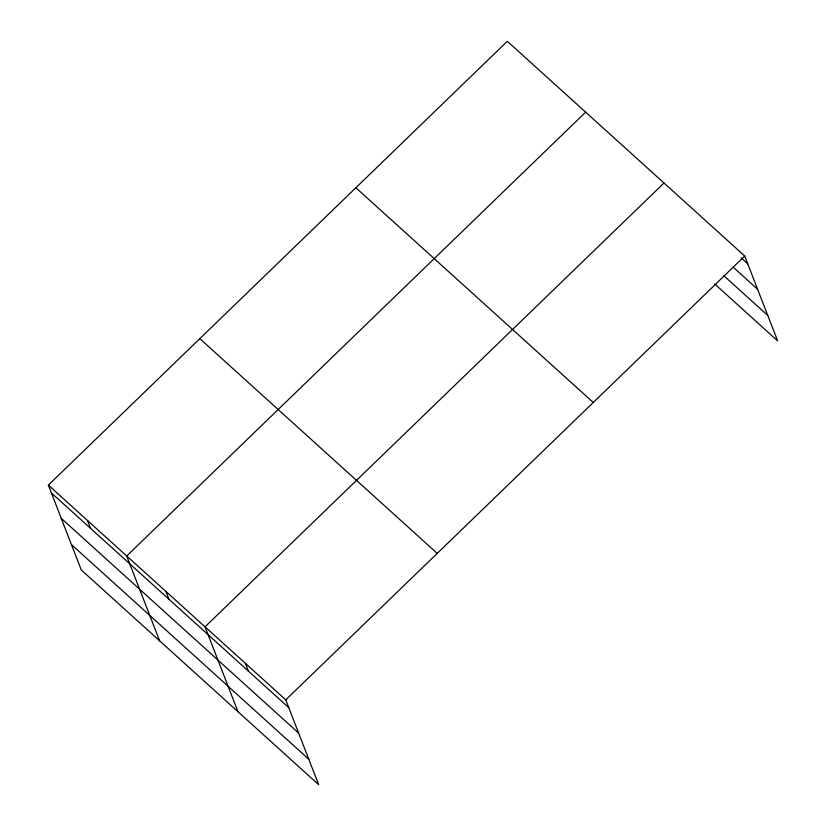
<?xml version="1.0" encoding="UTF-8"?>
<svg xmlns="http://www.w3.org/2000/svg" width="826" height="826" viewBox="0 0 826 826"><rect width="100%" height="100%" fill="white"/><g stroke="black" fill="none" stroke-linecap="round" stroke-linejoin="round"><path stroke-width="1.24" d="M48.362 485.11L285.765 699.849L318.681 784.7L81.278 569.971L48.362 485.11L507.319 41.3L744.722 256.029L777.638 340.89L714.758 284.01M585.665 112.16L126.708 555.981L159.614 640.831M664.011 183.021L205.044 626.841L237.96 711.692M285.765 699.849L744.722 256.029M741.19 257.908L747.757 263.845M733.22 267.201L757.618 289.276M723.669 275.564L767.777 315.46M355.861 187.76L593.264 402.489M199.82 338.66L437.222 553.389M51.398 492.936L288.801 707.665M61.258 518.356L298.661 733.085M71.418 544.551L308.821 759.28M245.405 663.34L248.44 671.156M165.871 591.406L168.907 599.222M87.535 520.545L90.561 528.361"/></g></svg>
